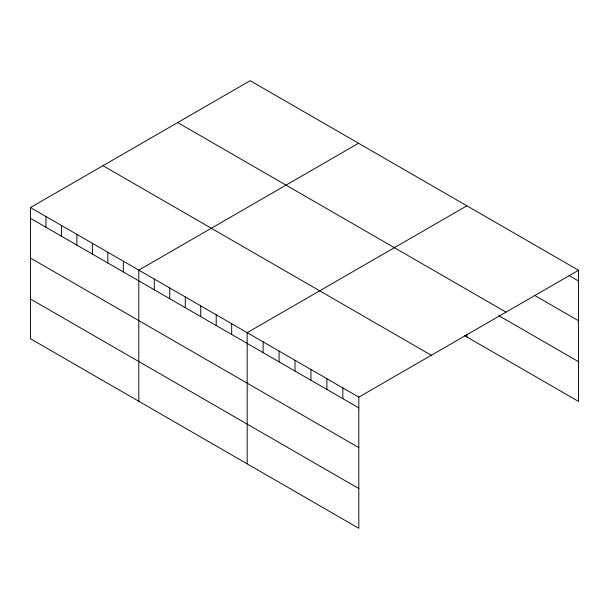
<?xml version="1.0" encoding="UTF-8"?>
<svg xmlns="http://www.w3.org/2000/svg" width="609" height="609" viewBox="0 0 609 609"><rect width="100%" height="100%" fill="white"/><g stroke="black" fill="none" stroke-linecap="round" stroke-linejoin="round"><path stroke-width="0.91" d="M30.45 207.562L358.815 397.137L358.815 528.3L30.45 338.726L30.45 207.562L250.185 80.7L578.55 270.274L578.55 401.438L464.461 335.574M358.549 143.26L138.806 270.122L138.806 401.285M466.905 205.819L247.17 332.681L247.17 463.845M358.815 397.137L578.55 270.274M568.981 275.489L578.55 281.015M534.687 295.434L578.55 320.753M177.676 122.561L506.033 312.143M498.801 315.66L578.55 361.7M102.967 165.694L431.324 355.275M30.45 218.304L358.815 407.878M30.45 258.041L358.815 447.623M30.45 298.989L358.815 488.563M466.905 334.143L466.905 336.983M342.859 387.933L342.859 398.674M326.911 378.722L326.911 389.463M310.963 369.518L310.963 380.26M295.015 360.307L295.015 371.048M279.067 351.096L279.067 361.837M263.118 341.893L263.118 352.634M231.686 323.744L231.686 334.486M216.21 314.807L216.21 325.549M200.726 305.87L200.726 316.611M185.25 296.933L185.25 307.674M169.766 287.996L169.766 298.737M154.29 279.059L154.29 289.8M123.33 261.185L123.33 271.926M107.846 252.248L107.846 262.989M92.37 243.311L92.37 254.052M76.886 234.374L76.886 245.115M61.41 225.437L61.41 236.178M45.926 216.499L45.926 227.241"/></g></svg>
